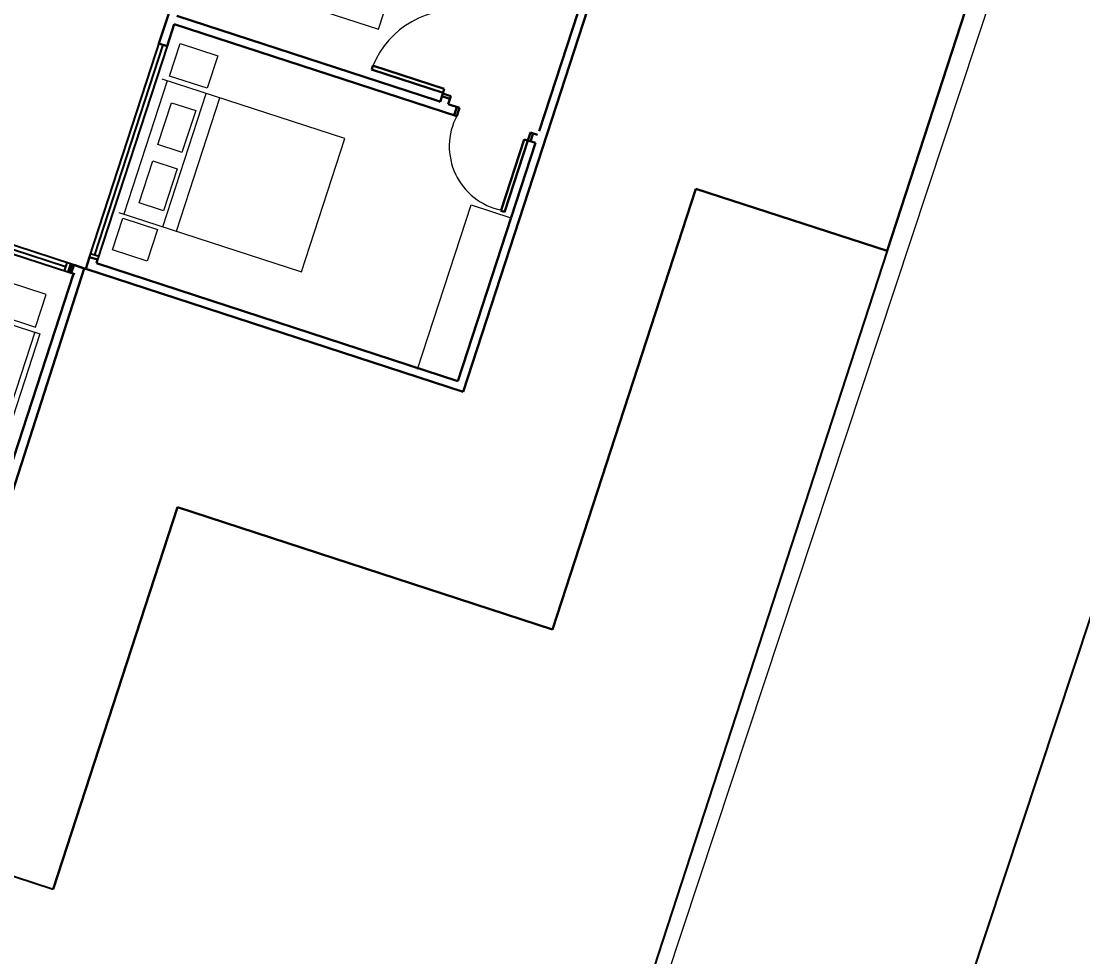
# Model space of a CAD drawing. Header units: metres. Extents: x 329311 to 330425, y 7396637 to 7397287.
# Drawn here: x 329864.84 to 329873.63, y 7397011.66 to 7397019.41 of the extents above; entities that cross this region are included whole.
import ezdxf

# ---------------------------------------------------------------- set-up
doc = ezdxf.new("R2010")
doc.units = ezdxf.units.M
doc.layers.get('0').update_dxf_attribs({"lineweight": 18})
for name, color, linetype, lineweight in [('JANELAS', 5, 'Continuous', 25), ('layout', 253, 'Continuous', 13), ('LINHAGROSSA', 7, 'Continuous', 30), ('PA6_TERRENO', 6, 'Continuous', 18), ('PA6_TEXTO', 3, 'Continuous', 18), ('pisoexterno_ultrafino', 9, 'Continuous', 30)]:
    doc.layers.add(name, color=color, linetype=linetype, lineweight=lineweight)
doc.layers.add('VEGETAIS', color=3, linetype='Continuous')
doc.styles.add('200 Médio', font='arial.ttf', dxfattribs={"height": 0.75})
doc.styles.add('ARIAL', font='ARIAL', dxfattribs={"height": 0.2})
doc.dimstyles.new('AQ250', dxfattribs={"dimscale": 10, "dimtxt": 0.05, "dimasz": 0.03, "dimexe": 0.03, "dimexo": 0.025, "dimgap": 0.025, "dimtad": 1, "dimzin": 0, "dimdsep": 46, "dimtxsty": 'ARIAL', "dimblk": 'ARCHTICK', "dimcen": 0.09, "dimdle": 0.03, "dimclrt": 7, "dimadec": 0, "dimazin": 0, "dimtfac": 1, "dimtix": 1, "dimtmove": 2, "dimatfit": 3, "dimldrblk": 'OPEN90', "dimfxl": 1, "dimtvp": 1, "dimtolj": 1, "dimtzin": 0, "dimarcsym": 0})

# ---------------------------------------------------------------- blocks, each defined once
blk = doc.blocks.new('_ArchTick')
at = {"color": 0, "linetype": 'ByBlock', "const_width": 0.15}
blk.add_lwpolyline([(-0.5, -0.5), (0.5, 0.5)], dxfattribs=at)
blk = doc.blocks.new('*D12')
at = {"layer": 'Defpoints', "color": 0, "transparency": 16777216}
for p in [(329895.0034, 7397086.4419), (329868.8226, 7397007.3763), (329871.0959, 7397006.6235)]:
    blk.add_point(p, dxfattribs=at)
at = {"layer": 'PA6_TEXTO', "color": 0, "lineweight": -2, "transparency": 16777216}
for p, q in [((329895.2407, 7397086.3633), (329897.5616, 7397085.5948)), ((329897.3711, 7397085.9739), (329871.0016, 7397006.3387)), ((329869.0599, 7397007.2977), (329871.3807, 7397006.5292))]:
    blk.add_line(p, q, dxfattribs=at)
at = {"layer": 'PA6_TEXTO', "color": 0, "lineweight": -2, "transparency": 16777216, "xscale": 0.3, "yscale": 0.3, "zscale": 0.3}
for p, rotation in [((329897.2768, 7397085.6891), 71.6788444677974), ((329871.0959, 7397006.6235), 251.6788444677974)]:
    blk.add_blockref('_ArchTick', p, dxfattribs=dict(at, rotation=rotation))
at = {"layer": 'PA6_TEXTO', "color": 7, "transparency": 16777216, "insert": (329883.5853, 7397046.3554), "char_height": 0.75, "attachment_point": 5, "rotation": 71.67884, "style": '200 Médio'}
blk.add_mtext('\\A1;83.29', dxfattribs=at)
blk = doc.blocks.new('_Open90')
at = {"color": 0, "linetype": 'ByBlock', "lineweight": -2}
for p, q in [((-0.5, 0.5), (0, 0)), ((0, 0), (-1, 0)), ((0, 0), (-0.5, -0.5))]:
    blk.add_line(p, q, dxfattribs=at)
blk = doc.blocks.new('*D15')
at = {"layer": 'Defpoints', "color": 0, "transparency": 16777216}
for p in [(329810.4416, 7397026.3875), (329868.8226, 7397007.3763), (329868.3823, 7397006.0244)]:
    blk.add_point(p, dxfattribs=at)
at = {"layer": 'PA6_TEXTO', "color": 0, "lineweight": -2, "transparency": 16777216}
for p, q in [((329810.3642, 7397026.1498), (329809.9085, 7397024.7504)), ((329809.7161, 7397025.1286), (329868.6676, 7397005.9315)), ((329868.7452, 7397007.1386), (329868.2895, 7397005.7392))]:
    blk.add_line(p, q, dxfattribs=at)
at = {"layer": 'PA6_TEXTO', "color": 0, "lineweight": -2, "transparency": 16777216, "xscale": 0.3, "yscale": 0.3, "zscale": 0.3}
for p, rotation in [((329810.0014, 7397025.0357), 161.9626347684521), ((329868.3823, 7397006.0244), 341.9626347684521)]:
    blk.add_blockref('_ArchTick', p, dxfattribs=dict(at, rotation=rotation))
at = {"layer": 'PA6_TEXTO', "color": 7, "transparency": 16777216, "insert": (329839.3878, 7397016.1319), "char_height": 0.75, "attachment_point": 5, "rotation": 341.96263, "style": '200 Médio'}
blk.add_mtext('\\A1;61.40', dxfattribs=at)

msp = doc.modelspace()

# ---------------------------------------------------------------- linework, layer by layer
for centre, radius, start, end in [((329868.4445, 7397018.7585), 0.7504, 81.64552, 157.47609), ((329868.9241, 7397018.3781), 0.5396, 152.23975, 258.3054)]:
    msp.add_arc(centre, radius, start, end)
at = {"layer": 'JANELAS'}
for p, q in [((329865.4026, 7397017.4609), (329866.0702, 7397019.5109)), ((329865.4457, 7397017.48), (329866.012, 7397019.2189)), ((329866.0453, 7397019.208), (329865.4693, 7397017.4392)), ((329865.2609, 7397017.3987), (329863.2109, 7397018.0663)), ((329865.203, 7397017.3807), (329863.2276, 7397018.024)), ((329863.1892, 7397017.9996), (329865.2392, 7397017.332)), ((329865.4124, 7397017.4909), (329865.479, 7397017.4692)), ((329865.2139, 7397017.414), (329865.1922, 7397017.3474)), ((329865.2446, 7397017.4054), (329865.2222, 7397017.339))]:
    msp.add_line(p, q, dxfattribs=at)
at = {"layer": 'layout'}
for p, q in [((329867.7986, 7397019.3481), (329868.1583, 7397020.4528)), ((329866.2847, 7397019.8411), (329867.7986, 7397019.3481)), ((329866.0476, 7397018.9216), (329865.6878, 7397017.8168)), ((329867.5185, 7397018.4426), (329866.0046, 7397018.9356)), ((329866.011, 7397017.7116), (329866.3708, 7397018.8163)), ((329865.9682, 7397018.3922), (329866.0815, 7397018.7399)), ((329866.0815, 7397018.7399), (329866.2827, 7397018.6744)), ((329866.1246, 7397017.6746), (329866.4843, 7397018.7794)), ((329866.2827, 7397018.6744), (329866.1694, 7397018.3264)), ((329866.1447, 7397018.3347), (329865.9682, 7397018.3922)), ((329867.1588, 7397017.3379), (329867.5185, 7397018.4426)), ((329866.1694, 7397018.3264), (329866.1447, 7397018.3347)), ((329865.8138, 7397017.9093), (329865.927, 7397018.257)), ((329865.927, 7397018.257), (329866.1282, 7397018.1915)), ((329866.1282, 7397018.1915), (329866.0149, 7397017.8435)), ((329865.9902, 7397017.8518), (329865.8138, 7397017.9093)), ((329866.0149, 7397017.8435), (329865.9902, 7397017.8518)), ((329868.1223, 7397016.5321), (329868.5656, 7397017.8933)), ((329868.5656, 7397017.8933), (329868.8959, 7397017.7858)), ((329865.6449, 7397017.8308), (329867.1588, 7397017.3379)), ((329863.4776, 7397017.317), (329864.9915, 7397016.824)), ((329864.9486, 7397016.838), (329864.5888, 7397015.7333)), ((329864.9915, 7397016.824), (329864.6318, 7397015.7193))]:
    msp.add_line(p, q, dxfattribs=at)
for points in [[(329866.4667, 7397019.1291), (329866.3787, 7397018.8589), (329866.067, 7397018.9604), (329866.155, 7397019.2306)], [(329865.9671, 7397017.6894), (329865.8818, 7397017.4276), (329865.5924, 7397017.5218), (329865.6777, 7397017.7837)], [(329864.732, 7397017.2526), (329864.644, 7397016.9823), (329864.9557, 7397016.8808), (329865.0437, 7397017.1511)]]:
    msp.add_lwpolyline(points, close=True, dxfattribs=at)
at = {"layer": 'LINHAGROSSA'}
for p, q in [((329869.1299, 7397018.5044), (329869.7117, 7397020.2913)), ((329869.1965, 7397018.4827), (329869.7784, 7397020.2696)), ((329866.0702, 7397019.5109), (329865.9786, 7397019.2297)), ((329866.1269, 7397019.4585), (329868.2816, 7397018.7569)), ((329866.0453, 7397019.208), (329866.1052, 7397019.3919)), ((329866.1052, 7397019.3919), (329868.4466, 7397018.6294)), ((329865.9786, 7397019.2297), (329866.0453, 7397019.208)), ((329867.7404, 7397019.0158), (329868.3328, 7397018.8229)), ((329867.7514, 7397019.046), (329867.7414, 7397019.0155)), ((329867.7568, 7397019.0442), (329867.7514, 7397019.046)), ((329868.3427, 7397018.8534), (329867.7568, 7397019.0442)), ((329868.3304, 7397018.8158), (329868.3084, 7397018.7482)), ((329868.3304, 7397018.8158), (329868.3971, 7397018.7941)), ((329868.3328, 7397018.8229), (329868.3427, 7397018.8534)), ((329868.2816, 7397018.7569), (329868.3084, 7397018.7482)), ((329868.3235, 7397018.7945), (329868.3901, 7397018.7728)), ((329868.3971, 7397018.7941), (329868.375, 7397018.7264)), ((329868.375, 7397018.7264), (329868.4683, 7397018.6961)), ((329868.4262, 7397018.6361), (329868.4479, 7397018.7027)), ((329868.4575, 7397018.6628), (329868.4466, 7397018.6294)), ((329868.4575, 7397018.6628), (329868.4683, 7397018.6961)), ((329868.5005, 7397016.3453), (329869.1965, 7397018.4827)), ((329869.0357, 7397018.4266), (329869.0574, 7397018.4932)), ((329869.0571, 7397018.4196), (329869.0788, 7397018.4863)), ((329869.0574, 7397018.4932), (329869.1161, 7397018.4741)), ((329868.4555, 7397016.4336), (329869.0979, 7397018.4063)), ((329869.0055, 7397018.4357), (329868.8147, 7397017.8497)), ((329868.8431, 7397017.8333), (329869.036, 7397018.4257)), ((329869.036, 7397018.4257), (329869.0055, 7397018.4357)), ((329869.0357, 7397018.4266), (329869.0979, 7397018.4063)), ((329868.8147, 7397017.8497), (329868.8129, 7397017.8443)), ((329868.8129, 7397017.8443), (329868.8435, 7397017.8343)), ((329865.2392, 7397017.332), (329865.2609, 7397017.3987)), ((329865.2609, 7397017.3987), (329865.3575, 7397017.3672)), ((329865.4026, 7397017.4609), (329865.3712, 7397017.3643)), ((329865.4693, 7397017.4392), (329865.4026, 7397017.4609)), ((329865.4693, 7397017.4392), (329865.4595, 7397017.4092)), ((329865.4595, 7397017.4092), (329868.4555, 7397016.4336)), ((329865.2692, 7397017.3223), (329864.2936, 7397014.3263)), ((329864.3517, 7397014.2336), (329865.3575, 7397017.3672)), ((329865.2392, 7397017.332), (329865.2692, 7397017.3223)), ((329865.2521, 7397017.3289), (329865.2744, 7397017.3953)), ((329865.2521, 7397017.3289), (329865.282, 7397017.3189)), ((329865.2744, 7397017.3953), (329865.3707, 7397017.3629)), ((329865.3712, 7397017.3643), (329868.5005, 7397016.3453))]:
    msp.add_line(p, q, dxfattribs=at)
at = {"layer": 'PA6_TERRENO'}
msp.add_lwpolyline([(329810.4416, 7397026.3875), (329835.2333, 7397102.4533), (329895.0034, 7397086.4419), (329868.8226, 7397007.3763)], close=True, dxfattribs=at)
at = {"layer": 'pisoexterno_ultrafino'}
for p, q in [((329872.0131, 7397017.5115), (329882.2151, 7397048.8406)), ((329869.2397, 7397014.3756), (329870.4288, 7397018.0274)), ((329870.4288, 7397018.0274), (329872.0131, 7397017.5115)), ((329865.1015, 7397012.2227), (329866.1322, 7397015.3876)), ((329866.1322, 7397015.3876), (329869.2397, 7397014.3756))]:
    msp.add_line(p, q, dxfattribs=at)
at = {"layer": 'VEGETAIS'}
for p, q in [((329869.2397, 7397014.3756), (329870.4288, 7397018.0274)), ((329870.4288, 7397018.0274), (329872.0131, 7397017.5115)), ((329872.0131, 7397017.5115), (329868.8064, 7397007.6644)), ((329865.1015, 7397012.2227), (329866.1322, 7397015.3876)), ((329866.1322, 7397015.3876), (329869.2397, 7397014.3756)), ((329861.3046, 7397013.4592), (329865.1015, 7397012.2227))]:
    msp.add_line(p, q, dxfattribs=at)

# ---------------------------------------------------------------- dimensions: what is measured, and where the dimension line sits
at = {"layer": 'PA6_TEXTO'}
for p1, distance, picture, middle in [((329895.0034, 7397086.4419), 2.3947, '*D12', (329883.5853, 7397046.3554)), ((329810.4416, 7397026.3875), -1.4217, '*D15', (329839.3878, 7397016.1319))]:
    dim = msp.add_aligned_dim(p1=p1, p2=(329868.8226, 7397007.3763), distance=distance, dimstyle='AQ250', override={"dimtxsty": '200 Médio'}, dxfattribs=at)
    dim.commit()
    dim.dimension.update_dxf_attribs({"geometry": picture, "text_midpoint": middle})

doc.saveas('drawing.dxf')
